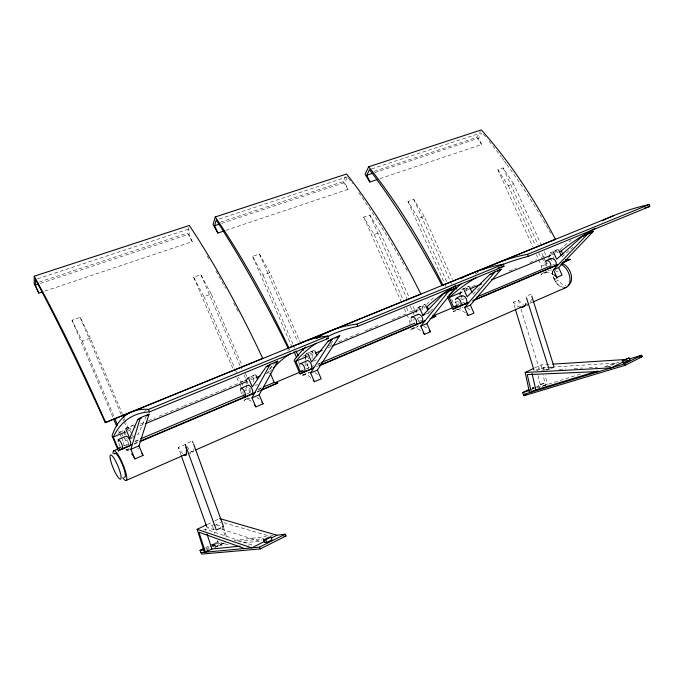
<?xml version="1.0" encoding="UTF-8"?>
<svg xmlns="http://www.w3.org/2000/svg" width="684" height="684" viewBox="0 0 684 684"><rect width="100%" height="100%" fill="white"/><g stroke="black" fill="none" stroke-linecap="round" stroke-linejoin="round"><path stroke-width="0.51" stroke-dasharray="3.42 2.56" d="M246.548 384.836L246.539 390.085L245.376 388.478M246.548 383.784L246.565 378.543L255.568 374.49M253.764 381.826L253.824 375.533L246.565 378.543M455.134 310.322L460.811 307.911A22.298 11.765 66 0 0 458.887 309.433L453.227 311.844L453.27 309.92M459.024 303.687L459.075 301.772M299.78 364.692L299.9 366.735M194.025 448.661L193.64 451.585L189.391 453.817M305.064 364.504L305.252 361.374M305.312 360.331L305.432 358.245M305.551 356.159L305.671 354.073L314.495 350.114L306.329 353.696M312.041 358.536L312.511 351.243M541.437 268.29L541.6 266.187L536.35 254.619M546.567 266.127L546.738 264.033L543.652 257.235M411.093 318.146L411.058 320.138L412.341 323.387M422.156 309.681L422.823 305.586L425.209 304.303L416.753 308.099L422.823 305.586M461.144 297.215L461.042 299.182M531.442 299.053L530.408 302.858M465.881 291.495L466.693 287.425L469.215 286.1L460.913 289.819L466.693 287.425M545.028 262.143L545.43 266.144M44.845 291.119L192.238 241.649L187.51 233.039L188.895 227.353M192.238 241.649L188.981 234.184L189.913 230.405M553.972 256.62L552.621 261.613L551.167 260.253M555.049 252.627L555.588 250.635L557.443 249.686M146.316 416.086L137.92 434.776L137.168 432.981M220.171 222.24L343.188 181.568L345.745 175.891M221.693 223.343L344.89 182.508L347.455 176.848L352.431 183.671M212.04 546.208C217.427 545.062 217.358 541.566 211.946 545.037M216.101 543.318L212.125 545.328M374.114 171.342L476.799 137.39L480.313 131.576M374.849 172.582L478.655 138.177L481.579 133.38M266.726 373.652L273.874 363.537M330.74 343.855L335.28 338.238M272.001 369.42L269.752 372.028L266.794 373.25M432.604 308.98L428.962 312.742L424.61 314.563M472.901 294.325L479.698 287.682M561.915 256.996L573.03 247.104M534.332 388.401C531.75 389.931 532.032 387.418 534.503 387.238M211.912 546.003L216.418 544.062M555.511 281.671L558.255 280.149L559.982 282.347A11.739 7.285 66 0 0 566.207 285.596M243.812 542.874L259.381 541.155L262.126 539.787M214.656 547.26L223.018 543.147M543.404 385.802L545.259 384.895L543.156 374.9M214.956 547.226L223.326 543.113M542.079 386.554L545.781 384.733M215.417 547.311L224.335 542.959M544.601 385.596L547.345 384.246L545.216 375.422M205.568 547.662L209.244 545.866M210.168 545.413L218.444 541.36M531.759 388.119L533.597 387.221M205.627 549.072L209.347 547.251M210.279 546.798L220.513 541.788M530.117 390.137L544.943 382.869L538.205 384.964L539.582 388.033M206.508 549.893L209.27 548.534M212.946 546.73L222.146 542.224M537.188 387.708L581.725 373.669M550.748 368.599L552.415 367.795M214.408 525.551L220.812 522.473M536.872 370.677L543.318 367.582L553.86 366.932M214.203 524.466L207.167 527.843L216.366 530.109M535.863 370.164L539.163 368.582L549.115 367.522M203.558 529.963L205.414 529.074L251.661 544.96L248.523 545.285M207.466 524.371L214.032 521.225M214.973 520.78L219.667 518.532M534.52 368.018L541.061 364.897L551.697 364.221M534.238 388.076L532.528 389.008M189.716 452.569L194.607 450.431M526.27 304.936L529.202 303.653M530.177 303.217L533.118 301.935M526.526 305.739L528.219 304.996M185.903 447.045L185.107 444.121L192.495 440.924L193.213 442.916M531.152 294.094L526.022 296.317L526.338 298.908M180.85 454.527L178.319 447.498L185.544 444.369L189.878 450.585L193.033 452.209M515.078 308.296L513.231 302.225L518.284 300.037L523.465 304.568M552.339 270.881A12.739 7.875 66 0 0 552.946 275.96L554.057 279.038L556.648 277.892M554.356 279.585L556.964 278.465L558.255 280.149M125.967 449.927L130.396 448.046M245.171 399.37L250.498 397.113M302.969 374.858L309.655 372.019A24.214 9.328 66.7 0 0 308.21 373.404L301.541 376.234A24.291 9.208 66.7 0 1 304.816 374.396L308.185 375.499L311.921 378.637M411.794 328.705L417.753 326.174M543.096 273.019L547.371 271.206M129.627 449.217L125.215 451.089A26.539 5.652 67.3 0 1 127.156 449.781L130.61 452.551M250.139 398.054L243.949 400.679A25.026 8.131 66.9 0 1 246.821 399.011L249.925 400.294L252.259 402.329M134.303 443.617L138.236 441.958M257.133 391.684L260.082 390.436M316.572 366.556L318.522 365.726M134.03 444.173L138.929 442.103M257.535 391.932L259.493 391.103M123.915 445.857L128.823 443.788M134.722 441.3L139.639 439.222M246.744 394.052L251.661 391.975M258.535 389.076L261.485 387.837M306.09 369.018L310.006 367.368M310.989 366.957L313.93 365.718M317.846 364.059L320.787 362.819M418.745 321.506L421.686 320.266M461.298 303.559L465.223 301.901M552.544 265.076L554.502 264.246M126.42 445.387L129.37 444.147M135.261 441.659L139.194 439.992M258.099 389.812L261.04 388.572M318.034 364.512L320.001 363.683M534.589 387.554L532.246 388.384M129.712 438.213L133.363 436.683M255.021 385.673L257.748 384.528M313.511 361.152L317.427 359.51M124.112 445.917L123.223 441.779L128.558 439.538M129.413 439.248L132.106 438.119M243.709 391.214L250.13 388.58M305.004 365.547L309.835 363.52M409.964 324.361L409.947 321.446L414.213 319.65M417.556 318.308L420.13 317.222M458.152 301.216L453.406 303.2L451.243 298.361M461.597 299.823L464.462 298.617M541.6 266.187L546.738 264.033M123.137 430.792L120.452 431.903L119.632 429.945M302.858 356.304L305.748 355.107L308.758 358.903M409.545 312.084L414.684 309.955L412.537 305.107M544.353 256.209L540.916 257.637L538.71 252.781M117.922 433.34L122.829 431.305M127.746 429.27L132.653 427.226M140.511 423.969L147.385 421.122M148.368 420.711L155.242 417.864M159.175 416.231L182.748 406.458M183.731 406.057L203.37 397.908M204.354 397.498L222.035 390.171M223.018 389.76L227.926 387.725M228.909 387.315L242.658 381.621M243.641 381.21L249.54 378.765M250.515 378.363L256.414 375.918M305.004 355.766L308.954 354.132M309.946 353.722L313.896 352.08M328.696 345.942L332.646 344.308M338.571 341.846L343.505 339.803M344.497 339.392L360.288 332.843M365.222 330.799L368.18 329.568M369.172 329.158L380.03 324.661M391.872 319.744L405.689 314.016M412.606 311.152L415.564 309.929M416.547 309.519L424.448 306.244M465.086 289.392L470.977 286.947M471.96 286.545L476.868 284.51M509.255 271.078L516.129 268.222M529.878 262.528L536.743 259.681M550.492 253.978L557.357 251.131M128.028 430.911L131.961 429.278M139.835 426.004L144.76 423.96M251.054 379.8L254.987 378.158M306.543 356.74L309.484 355.518M310.468 355.107L313.409 353.884M328.132 347.771L331.073 346.549M418.411 310.262L425.277 307.407M465.958 290.512L468.908 289.281M551.466 254.978L558.341 252.122M133.748 424.892L124.377 429.116L132.559 425.722M558.366 249.207L550.381 252.789L555.588 250.635M144.29 411.366L146.265 410.554M90.339 338.118L80.148 317.35L72.017 320.223L82.191 341.085L90.339 338.118L122.282 413.82M211.219 294.026L200.857 274.694L193.615 277.251L203.969 296.668L211.219 294.026L242.829 367.351M269.838 272.642L259.433 253.995L252.601 256.406L263.007 275.13L269.838 272.642L300.678 343.462M380.253 232.363L369.805 214.99L363.717 217.144L374.165 234.586L380.253 232.363L409.092 297.343M424.234 216.324L413.786 199.446L407.989 201.498L418.437 218.435L424.234 216.324L452.423 279.371M513.504 183.757L503.108 167.888L497.866 169.743L508.272 185.672L513.504 183.757L542.113 246.779M225.934 230.337L347.994 189.374L344.89 182.508M379.928 178.652L481.604 144.521L478.655 138.177M40.433 283.424L188.981 234.184M37.44 278.807L189.365 228.841M219.256 219.008L347.455 176.848M371.532 168.931L481.049 132.91M39.244 282.064L187.51 233.039M619.14 362.152L603.963 366.829L609.29 366.487L616.096 363.093L554.921 366.863M608.709 366.915L610.744 366.299M234.184 540.42L266.332 536.513M273.207 535.675L269.436 536.128L222.745 522.337M223.694 543.241L225.806 542.993M238.485 541.514L263.844 538.556M228.242 544.601L218.897 545.635L217.238 540.574M550.107 367.411L553.091 367.094M541.643 370.181L545.892 369.745M550.757 270.052L552.133 269.975M559.238 369.386L565.625 369.018M574.15 368.522L582.665 368.026M589.052 367.659L597.577 367.171M216.281 524.944L223.557 526.637M221.736 529.305L259.381 541.155M555.015 270.445L559.375 272.711M520.105 307.424L516.651 305.671L513.231 302.225M467.121 307.851L471.293 310.416M423.789 326.294L426.5 327.901M314.931 372.626L317.419 374.49M554.211 274.917L549.859 272.642L545.618 272.232A21.264 12.859 65.5 0 0 540.959 274.6L546.071 272.429A21.195 12.919 65.5 0 1 547.089 271.539M420.498 330.466L417.796 328.85L413.982 328.081A22.923 11.03 66.2 0 0 410.015 330.184L415.957 327.662A22.846 11.124 66.2 0 1 419.959 325.55M465.573 312.862L461.409 310.288L457.442 309.647A22.367 11.679 66 0 0 453.227 311.844M257.081 397.25L259.433 399.259M548.26 257.535L550.44 259.578M541.643 258.321L547.448 263.785M137.689 448.063L138.672 449.114M182.637 453.757L178.319 447.498M483.331 134.124L487.145 138.758M419.087 321.685L417.394 318.71L417.06 316.53M241.307 382.86L243.051 385.263M308.758 368.231L306.594 362.776M476.799 137.39L481.604 144.521M250.07 393.001L247.839 387.375M343.188 181.568L347.994 189.374M131.738 433.844L128.498 428.569L126.01 422.669M132.277 434.725L133.902 437.367M121.53 433.673L123.137 436.332M123.676 437.213L125.813 440.752L125.557 438.641M456.502 304.782L455.202 300.558M128.831 444.155L126.446 438.188M554.057 279.038L555.639 281.902A12.739 7.875 66 0 0 562.103 287.391M120.051 446.532L118.546 442.77M544.31 251.626L546.071 255.5M503.108 167.888L537.923 244.607M541.89 253.354L543.207 256.261M508.272 185.672L535.179 245M497.866 169.743L532.853 246.898M413.786 199.446L449.944 280.346M450.38 281.321L451.688 284.245M418.437 218.435L446.695 281.697M407.989 201.498L444.318 282.86M444.754 283.834L446.054 286.741M429.364 311.365L430.21 313.272M428.039 311.69L428.911 313.64M369.805 214.99L408.16 301.456M410.314 306.312L412.469 311.169M412.897 312.135L414.196 315.05M374.165 234.586L403.073 299.789M406.527 307.578L408.681 312.443M363.717 217.144L400.867 300.977M404.329 308.775L406.484 313.648M406.92 314.623L409.947 321.446M259.433 253.995L297.72 341.957M306.654 362.477L307.509 364.435L307.817 368.419M263.007 275.13L293.077 344.266M293.504 345.24L294.77 348.165M252.601 256.406L292.769 348.78M298.258 361.417L300.798 367.248M268.598 371.951L269.393 373.797M245.351 373.225L247.882 379.09L240.725 382.057L238.613 377.149M200.857 274.694L241.555 369.129M244.068 374.969L247.847 383.733M203.969 296.668L234.809 368.317M235.236 369.292L236.502 372.241M193.615 277.251L232.731 368.129M236.938 377.901L239.041 382.792M239.46 383.767L240.717 386.699M124.351 418.736L125.6 421.686M80.148 317.35L121.256 414.795M122.923 418.736L123.753 420.703M124.163 421.686L127.899 430.544M82.191 341.085L114.279 417.257M72.017 320.223L112.903 417.274M118.683 430.997L119.512 432.955M119.922 433.938L121.162 436.879M121.572 437.854L123.223 441.779M241.589 393.95L240.759 391.53M185.107 444.121L185.834 446.122M185.544 444.369L186.262 446.37M212.587 526.423L214.913 533.503M223.369 527.073L226.985 538.154M205.414 529.074L206.055 531.066M222.086 526.355L225.729 538.077M518.284 300.037L520.746 308.099M521.054 309.108L539.163 368.582M192.495 440.924L193.008 442.864M538.069 375.593L540.711 386.409M543.318 367.582L544.028 370.523M541.061 364.897L542.104 369.899M242.82 391.581L243.196 394.617M249.942 388.597L250.541 393.642M548.217 270.847A21.195 12.919 65.5 0 1 549.449 270.342M563.625 287.237A11.996 7.413 66 0 1 557.272 283.911L555.442 281.577L552.946 275.96A11.996 7.413 66 0 1 552.501 270.308M461.931 307.467A22.298 11.765 66 0 1 463.136 307.227M269.282 369.454A647.68 218.948 56.8 0 1 273.309 364.17M287.665 350.636A647.68 218.948 56.8 0 1 290.007 349.011M207.295 256.235A420.72 104.148 66.9 0 1 208.825 258.826M215.956 271.138A420.72 104.148 66.9 0 1 225.66 288.409M233.672 303.115A420.72 104.148 66.9 0 1 239.314 313.725M426.773 304.389A575.483 271.044 51.7 0 1 435.289 296.121M358.741 192.589A394.822 141.631 66.4 0 1 401.166 259.997M402.166 261.767A394.822 141.631 66.4 0 1 403.68 264.434M405.68 268.008A394.822 141.631 66.4 0 1 407.185 270.702M475.209 274.062A566.215 276.704 50.9 0 1 479.227 271.685M560.034 249.66A521.969 299.635 46.1 0 1 571.174 240.204M489.069 141.16A372.096 170.111 65.9 0 1 499.294 154.327M499.936 155.165A372.096 170.111 65.9 0 1 501.201 156.858M501.842 157.713A372.096 170.111 65.9 0 1 503.74 160.278M504.373 161.142A372.096 170.111 65.9 0 1 506.263 163.732M506.844 164.519A372.096 170.111 65.9 0 1 542.899 219.641M543.429 220.539A372.096 170.111 65.9 0 1 548.696 229.627M549.218 230.542A372.096 170.111 65.9 0 1 550.782 233.295"/><path stroke-width="1.03" d="M262.075 358.784L262.724 358.407A345.847 90.998 67.2 0 0 189.357 225.455L34.234 276.216L34.2 283.732L38.791 293.154L42.827 291.794M38.791 293.154L35.38 285.1L35.414 279.474L39.869 287.887A445.652 63.082 67.4 0 1 105.225 422.635L304.859 341.359M305.432 358.245L305.551 356.159M416.111 312.203L416.428 310.151M459.922 294.915L460.512 291.854M549.312 256.782L549.851 254.79M419.967 294.496L420.831 294.052A323.78 123.12 66.9 0 0 346.591 174.001L215.238 216.982L213.109 224.574L217.863 233.047L223.916 231.012M217.863 233.047L214.622 225.686L216.23 220.009L221.035 227.481A416.505 110.611 66.8 0 1 288.135 348.173L420.831 294.052M134.919 458.921L130.875 449.32L140.288 417.787L149.026 414.196L138.98 445.874L143.016 455.441L134.919 458.921L133.808 457.049M525.979 303.371C525.449 306.022 522.884 308.245 520.105 307.424M129.96 445.583C132.457 444.66 129.105 436.973 126.514 436.093L118.289 439.521L118.255 441.616M140.288 417.787L137.681 419.651L129.712 438.213L125.907 429.193M455.356 299.635C457.442 296.531 464.351 293.522 466.18 298.566C467.232 300.302 467.454 304.534 464.496 304.123M554.391 239.768L555.399 239.272A304.457 147.205 66.5 0 0 481.322 129.917L368.659 166.776L365.051 174.334L369.864 182.03L376.91 179.661M369.864 182.03L366.786 175.249L369.505 169.598L374.499 176.318A391.137 146.53 66.3 0 1 442.035 285.51L555.399 239.272M132.337 444.446L120.546 449.431L118.016 448.345L113.262 437.042L114.724 434.178A1209.979 212.929 59.4 0 1 149.394 411.922L328.44 338.4L327.739 336.092A647.68 218.948 56.8 0 0 298.369 344.189M251.977 397.874L270.12 364.35L277.798 361.186L259.176 394.813L251.977 397.874L255.859 406.894L263.049 403.799L259.176 394.813M310.596 372.968L332.527 338.657L339.726 335.699L317.376 370.087L310.596 372.968L314.401 381.706L321.172 378.791L317.376 370.087M251.37 394.24L252.396 394.292C253.678 391.18 251.686 386.605 248.737 385.083L240.99 388.281L240.563 390.419M270.12 364.35L266.264 366.675L252.285 386.819L248.668 378.44M299.977 363.956L307.723 360.451C310.827 361.614 312.904 366.436 311.263 369.386L310.126 369.394M420.805 326.157L449.08 290.683L455.424 288.067L426.833 323.592L420.805 326.157L424.448 334.365L430.467 331.774L426.833 323.592M332.527 338.657L328.132 341.179L311.553 361.973L308.022 353.85M464.641 307.535L495.156 271.71L501.184 269.231L470.378 305.098L464.641 307.535L468.215 315.529L473.944 313.067L470.378 305.098M313.64 367.795L303.867 371.925L300.216 371.498L295.744 361.229L298.763 357.912A997.161 322.54 52.9 0 1 316.435 343.111M411.4 317.402L418.574 314.153C421.908 314.7 424.114 319.932 421.891 322.574L420.574 322.694M553.484 269.787L588.086 233.458L593.481 231.243L558.657 267.589L553.484 269.787L556.921 277.371L562.086 275.148L558.657 267.589M417.488 314.862L417.958 314.366M419.531 307.766L422.874 315.298L443.813 293.522L449.08 290.683M461.486 296.48L461.999 295.975M495.156 271.71L489.59 274.66L467.112 296.745L463.82 289.409M545.43 261.408C548.192 259.45 553.664 256.372 555.605 261.006C556.785 262.878 556.417 266.871 553.501 266.486M550.654 259.219L551.236 258.706M588.086 233.458L581.973 236.596L556.699 259.185L553.536 252.242M468.591 302.277L457.852 306.817L453.449 306.868L449.251 297.446L453.33 293.855A861.849 379.056 47.1 0 1 476.577 277.379M559.324 251.712L561.29 250.9L566.01 247.163A780.547 403.132 42.2 0 1 595.217 228.294M146.992 415.615L149.026 414.196M105.225 422.635L262.724 358.407M327.739 336.092L148.531 409.425A731.555 145.512 61.3 0 0 112.031 435.785L118.349 450.807L120.546 449.431M274.66 363.067L277.798 361.186M336.169 337.725L339.726 335.699M263.451 387.007L274.258 382.45L277.764 382.963L260.467 390.692M451.004 290.443L455.424 288.067M305.774 346.959A635 228.995 56 0 0 294.146 360.271L300.088 373.934L303.867 371.925M497.439 271.206L501.184 269.231M587.334 234.39L593.481 231.243M431.082 318.522L435.785 316.153L432.348 316.136M203.721 548.559L200.044 550.364L201.618 554.083L260.296 548.927L286.032 535.974L285.271 534.204L276.969 535.213L271.36 538.026M528.997 389.47L522.559 392.625L523.944 395.72L625.142 365.282L642.259 356.663L641.609 355.244L629.229 359.049M623.192 362.913L630.067 360.135L629.092 357.997L622.218 360.784L623.192 362.913L624.928 362.041M266.811 542.369L272.035 539.753L270.898 537.111L268.829 537.359L263.631 539.95L264.751 542.592L266.811 542.369L265.674 539.719L263.631 539.95M200.993 552.595L259.535 547.132L285.271 534.204M523.388 394.48L624.483 363.845L641.609 355.244M447.413 296.719L453.005 309.245L457.852 306.817M265.674 539.719L270.898 537.111M622.218 360.784L629.092 357.997M264.811 541.309L251.703 547.867L197.137 529.305L204.439 552.279M623.569 361.699L611.334 367.83L525.192 372.481L529.519 392.625M206.585 551.338L208.449 550.423M531.887 391.556L533.742 390.649M240.152 546.14L211.886 549.013L205.448 552.185L198.916 532.186L244.504 548.534M597.867 370.967L535.846 389.854L531.314 392.077L527.236 374.635L599.141 371.523M523.944 395.72L526.706 394.36M565.292 259.698L570.131 259.356L561.709 263.263M217.264 529.681L220.864 527.937M552.415 367.795L554.091 366.992L531.784 296.121M197.137 529.305L206.525 524.816M525.192 372.481L533.588 368.462M126.121 480.467L186.783 453.86M195.59 449.995L525.286 305.363M533.118 301.935L566.378 287.34M130.875 449.32L138.98 445.874M140.194 441.12L255.166 392.513M262.04 389.606L277.764 382.963M319.505 365.316L425.038 320.693M429.928 318.633L435.785 316.153M473.473 300.216L558.418 264.306M562.316 262.656L570.131 259.356M118.349 450.807L130.114 445.831M139.912 441.684L253.61 393.591M300.088 373.934L311.818 368.967M319.642 365.666L421.301 322.66M453.005 309.245L466.719 303.448M472.593 300.96L555.836 265.751M118.016 448.345L120.965 447.097M140.622 438.812L244.778 394.882M300.216 371.498L303.149 370.258M321.762 362.409L414.829 323.156M453.449 306.868L458.357 304.799M476.996 296.933L549.603 266.315M113.647 450.782L117.571 449.123M274.797 382.766L300.353 371.976M433.006 315.991L452.663 307.697M422.874 315.298L424.61 314.563M113.262 437.042L125.078 432.134M145.743 423.55L247.112 381.433M255.97 377.756L259.911 376.114M295.744 361.229L306.543 356.74M315.375 353.072L322.241 350.217M332.056 346.138L417.428 310.673M449.251 297.446L462.025 292.145M469.891 288.87L481.681 283.971M491.514 279.893L550.483 255.388M326.815 337.032A997.161 322.54 52.9 0 1 357.732 326.371L503.963 266.332L503.39 264.204A575.483 271.044 51.7 0 0 466.095 275.909M501.44 265.127A861.849 379.056 47.1 0 1 528.125 256.406L649.8 206.448L649.33 204.473A521.969 299.635 46.1 0 0 602.33 220.761M137.681 419.651L141.52 418.069M266.264 366.675L270.069 365.102M328.132 341.179L331.706 339.709M443.813 293.522L449.217 291.29M489.59 274.66L493.865 272.899M581.973 236.596L586.436 234.757M316.606 338.366A635 228.995 56 0 1 357.048 324.096L503.39 264.204M482.528 269.855A566.215 276.704 50.9 0 1 527.578 254.303L649.33 204.473M306.825 340.555L330.44 330.945M331.022 330.688L472.199 273.215M472.584 273.078L474.559 272.275M476.526 271.471L493.284 264.648M495.644 263.673L614.146 215.426M546.003 260.895C550.911 258.808 553.365 270.266 547.474 268.393M456.194 298.404C460.272 297.01 463.53 306.381 458.707 306.569M411.871 316.914L412.469 316.701C415.795 317.282 418.001 322.497 415.804 325.156L414.495 325.268M300.344 363.486L300.857 363.315C303.935 364.521 306.004 369.317 304.406 372.284L303.286 372.293M35.38 285.1L38.407 284.091M214.622 225.686L219.675 224.01M366.786 175.249L372.831 173.249M240.99 388.281L241.443 388.136C244.368 389.7 246.343 394.24 245.111 397.37L243.47 396.823M522.559 392.625L529.194 390.59M626.664 361.178L630.067 360.135M639.207 357.595L642.259 356.663M118.289 439.521C120.837 440.479 124.18 448.097 121.769 449.046M283.92 536.222L286.032 535.974M545.892 369.745L548.012 369.522M200.044 550.364L203.764 549.987M552.757 364.153L625.091 359.545M219.667 518.532L276.969 535.213M183.868 454.886L185.749 455.416L186.33 454.8L186.433 449.662M554.211 274.917L556.921 277.371M466.916 314.11L468.215 315.529M429.184 330.304L430.467 331.774M423.165 332.886L424.448 334.365M313.169 380.082L314.401 381.706M131.644 453.843L132.713 455.347M261.852 402.106L263.049 403.799M254.67 405.193L255.859 406.894M141.904 453.577L143.016 455.441M625.612 359.741L626.587 361.879M624.483 363.845L625.142 365.282M561.29 250.9L562.889 254.414M558.76 250.07L561.128 255.269M469.617 287.006L472.08 292.495M455.022 285.185L456.758 289.067M449.739 288.511L450.602 290.452M428.509 309.459L427.243 306.594L431.185 303.029A879.393 372.703 48 0 1 453.706 286.767M425.619 305.244L427.705 309.929M314.879 351.012L316.846 355.5M302.79 348.31L303.636 350.251M296.044 351.08L298.156 355.954M294.034 351.696L296.574 357.527M270.573 373.926L274.258 382.45M255.961 375.422L257.569 379.133M259.535 547.132L260.296 548.927M134.132 425.79L134.885 427.586M122.692 414.803L123.941 417.753M114.69 418.232L117.571 425.063M113.724 419.232L116.613 426.089M186.202 447.122L216.366 530.109M193.572 443.907L223.557 526.637M181.209 455.535L206.807 526.834M148.531 409.425L149.394 411.922M207.03 534.059L211.886 549.013M526.663 298.352L549.072 369.411M515.394 309.305L533.905 369.95M357.048 324.096L357.732 326.371M527.578 254.303L528.125 256.406M532.041 373.464L535.846 389.854M185.903 447.045L186.253 448.789M124.633 431.228L125.027 434.4M113.091 453.637A16.108 3.266 67.5 0 1 118.477 455.424A16.108 3.266 67.5 0 1 126.446 475.354A16.108 3.266 67.5 0 1 122.787 477.894M560.88 264.255A12.739 7.875 66 0 1 569.875 277.584A12.739 7.875 66 0 1 564.343 287.776M114.296 454.065A13.047 2.642 67.5 0 1 122.111 463.949A13.047 2.642 67.5 0 1 124.052 477.218M562.513 263.673A11.739 7.285 66 0 1 571.063 274.395A11.739 7.285 66 0 1 568.105 285.219M273.181 368.095A1023.478 309.963 53.8 0 1 290.734 353.26M326.559 338.777A1023.478 309.963 53.8 0 1 328.44 338.4M34.234 276.216A367.137 55.37 67.5 0 1 105.618 422.361M497.858 267.957A879.393 372.703 48 0 1 503.963 266.332M461.426 278.217A575.483 271.044 51.7 0 1 465.248 276.31M215.238 216.982A342.248 96.564 67.2 0 1 288.828 347.78M448.798 295.266A566.215 276.704 50.9 0 1 461.563 283.655M644.713 207.919A780.547 403.132 42.2 0 1 649.8 206.448M368.659 166.776A320.642 127.292 66.8 0 1 442.924 285.057M110.38 459.4A13.073 2.599 67.5 0 0 119.862 479.039A13.073 2.599 67.5 0 0 116.528 462.829A13.073 2.599 67.5 0 0 110.38 459.4"/></g></svg>
